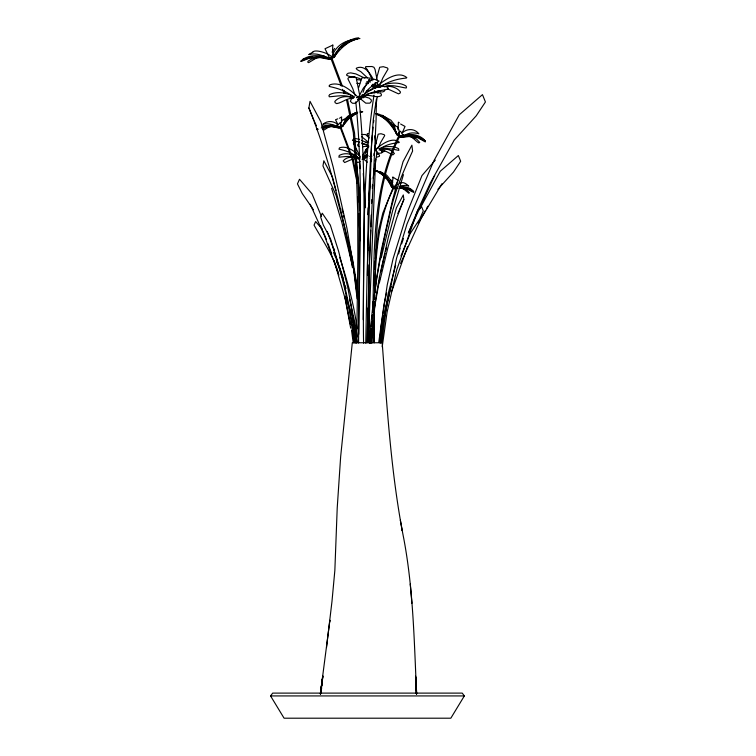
<?xml version="1.0" encoding="UTF-8"?>
<svg xmlns="http://www.w3.org/2000/svg" width="756" height="756" viewBox="0 0 756 756"><rect width="100%" height="100%" fill="white"/><g stroke="black" fill="none" stroke-linecap="round" stroke-linejoin="round"><path stroke-width="1.13" d="M374.428 301.824L374.154 342.855M374.437 299.47C376.157 244.764 374.059 187.091 399.433 136.902M372.85 321.262L372.595 335.362M372.916 312.096L373.095 301.672M373.918 342.44L374.239 301.672M363.258 319.637C364.203 244.746 362.436 169.353 374.003 95.124M358.58 343.026C359.024 262.653 363.891 181.941 355.802 101.805M365.762 343.177L367.142 271.139L371.593 143.725L373.294 119.59L376.394 99.13L376.101 119.353L369.495 260.329M369.022 264.855L368.966 342.714M372.179 342.855L372.727 314.732M372.774 312.398L372.821 310.055C374.541 251.474 371.782 189.643 398.818 135.815L399.867 135.815M366.906 342.714L370.015 247.571M368.55 335.702L375.619 159.034L375.278 161.198M384.795 150.501L383.85 151.701L381.723 152.117M369.315 250.86L369.41 247.325M370.809 226.762L371.187 214.997M371.565 203.241L371.678 199.707M374.522 293.422C375.845 257.503 376.979 220.279 393.933 187.658L393.111 187.658L382.838 213.088L378.529 230.608L375.363 258.656M370.062 246.418L370.676 230.23M373.71 285.173L373.842 281.629M367.775 214.685L368.106 207.805M372.368 186.77L372.538 184.417M369.589 343.309C371.952 300.718 379.314 258.543 389.227 217.104C393.611 193.829 402.91 172.453 412.596 151.058L411.897 145.18L403.042 161.718L392.704 199.423L381.204 250.623L376.507 278.643L374.9 292.685M370.818 342.421L372.859 321.366M374.607 268.928L375.193 260.943M370.005 342.969L371.035 328.945M371.205 326.611L371.555 321.933M371.064 343.413L373.039 322.349M372.349 135.154C368.257 181.724 367.945 228.539 367.51 275.26M372.547 132.876L373.039 127.197M372.339 188.528L372.642 185.107M378.737 342.459L384.067 304.044L386.59 292.685M379.588 342.799L381.213 325.543L387.223 285.031L393.063 258.807L407.862 210.877L421.961 175.6L435.305 160.111M368.597 199.792L370.657 178.142M380.712 343.167L382.593 325.893L388.178 293.659L395.653 265.261M326.507 647.58L331.978 601.426L334.851 570.449L337.214 508.032L340.663 456.577L352.296 342.761L382.196 342.761C387.129 408.344 391.06 474.314 403.836 538.962C413.438 590.067 414.165 642.279 416.641 694.055M371.952 318.427L372.358 314.912M372.755 311.406L373.162 307.89M373.426 305.556L373.965 300.869M374.229 298.535L374.636 295.02M373.842 315.356L375.704 299.055L379.37 277.206L388.338 237.271L396.399 207.862L403.307 194.963L403.855 199.546L396.73 217.945L388.234 246.305L379.361 282.905M374.362 308.505L379.909 277.48M380.665 342.033L382.886 324.768L388.981 294.774M381.714 342.685L385.711 311.604L396.531 258.354L407.03 223.918L433.746 161.037L459.261 114.789L482.46 94.642L485.437 101.975L476.214 115.838L454.205 140.153L430.296 182.99L417.794 210.121L408.353 232.999L434.719 175.392M329.625 622.226L329.899 620.27L320.468 693.139M320.44 693.29L322.614 677.338M320.402 693.932L322.821 676.422M374.315 92.846L374.636 90.569M373.823 155.377L374.144 153.109M320.393 694.14L322.491 679.115M320.553 693.148L322.973 675.94M381.865 340.134L382.186 337.828M382.215 346.862L387.1 312.105L396.758 269.75L417.794 210.121M373.502 122.642L373.833 120.365M375.798 106.681L377.272 96.428M377.764 93.007L378.094 90.72M373.228 178.274L376.998 152.088M320.535 693.999L320.875 691.674M321.205 689.34L322.387 681.194M373.833 170.771L374.144 168.654M321.319 690.048L321.669 687.78M352.466 267.681C342.789 213.334 329.55 159.242 308.883 107.966L310.017 101.361L320.913 121.829L333.169 167.01L346.938 228.208L352.646 261.538L357.153 298.8M382.829 322.198L383.226 319.911M383.623 317.633L384.02 315.346M384.417 313.06L384.813 310.773M380.967 271.744L381.383 269.448M398.119 129.824L398.393 122.16L399.215 122.68M375.656 82.64L374.976 85.919L379.049 87.006L382.848 77.915L388.074 69.013L387.412 67.945L383.301 66.689L379.692 67.256L376.535 78.426M381.6 268.304L385.087 253.355M381.194 257.938L392.562 211.009L403.458 174.645M398.639 253.903L400.132 248.223M385.097 309.667L391.221 286.411M385.626 251.058L386.543 247.647M358.684 87.535L361.812 78.104L363.787 77.481L369.873 78.123L370.081 79.191L368.181 81.242L364.524 87.961L363.088 92.251M362.36 94.387L361.283 97.6L357.238 97.269M363.834 157.853L366.358 150.331M401.616 243.867L403.477 238.423M335.475 54.385L334.625 56.804L331.931 58.146M378.586 86.883L378.643 86.751C387.025 83.132 397.429 81.147 405.792 85.825L406.567 86.997L406.17 88.027C398.998 86.997 391.617 84.162 384.407 86.656M391.891 291.013L407.512 246.721M333.349 57.664L336.467 52.882M342.307 126.035L342.043 126.696L347.174 119.609L354.101 114.383L357.021 113.183M403.855 199.546L397.836 213.475M400.954 256L410.139 233.689L419.684 219.155L423.284 210.896L421.565 206.605L418.588 210.055M378.113 148.573L380.655 142.487L384.728 135.551L384.209 134.71L381.005 133.727L378.189 134.181L374.513 148.734L376.394 149.234M419.448 209.459L440.257 171.253L458.353 155.538L460.669 161.264L453.477 172.075L437.866 189.312M402.485 132.328L405.027 126.45L400.623 124.012M400.548 263.457L421.111 218.522L441.929 183.746M317.274 128.775L316.84 129.645L318.257 129.2M366.84 149.452L368.739 145.955M362.767 155.415L365.479 150.444L368.437 147.014M418.229 223.436L425.571 210.272M426.705 208.25L427.83 206.227M464.345 695.926L450.831 718.2L284.086 718.2L270.563 695.926L272.67 693.11L462.247 693.11L464.345 695.926L270.563 695.926M384.785 90.295L384.095 91.4L382.63 91.911L380.485 91.835L378.558 90.588M374.957 87.979L376.091 86.165M353.893 142.298L353.354 143.139C368.73 173.247 354.951 147.146 339.227 155.452L338.877 157.201C345.766 156.568 352.995 155.33 359.44 158.911M332.045 52.126L334.643 48.431M342.94 125.127L347.552 118.635L354.573 113.409L357.635 112.19M335.324 54.942L337.299 52.221M363.627 95.341C367.095 88.906 373.417 84.984 379.106 81.053L374.551 79.267L372.046 79.541L369.079 81.525L363.39 88.102L358.533 97.042L361.311 98.072L359.015 99.527L364.675 96.031C370.213 93.857 376.006 98.601 381.213 95.728L381.402 94.198L380.221 93.054L376.214 92.468L368.304 93.81L363.466 96.759M367.492 153.553L364.052 158.297L363.277 158.004L367.51 154.356M343.517 123.568L344.849 121.744M334.02 124.957L333.339 125.779L335.617 126.129L338.518 124.523L339.652 122.907L342.317 126.517L339.283 127.736L336.307 125.212M372.755 87.857L371.054 89.851L366.981 90.805M370.534 162.171L371.565 160.971M343.81 120.1L348.535 115.668L356.69 112.502C350.113 114.251 345.757 120.242 342.78 126.006L341.353 126.479L342.392 126.044M339.85 127.084L338.99 127.802L330.476 126.129L322.415 127.055M358.646 143.838L357.673 144.613L357.777 145.776L358.892 146.428M358.202 99.074L359.516 98.063L365.781 103.166L369.882 103.147L371.205 101.616L371.376 100.038L369.259 98.138L365.006 96.872L363.192 97.789M403.288 135.012L400.652 137.034L397.354 135.163L399.48 131.638L400.671 131.289L401.89 133.67L405.027 136.052L407.531 135.749L406.785 134.492M341.712 47.241L347.921 42.553M340.417 47.335L342.213 45.993M344.018 44.651C348.091 41.278 353.052 38.065 358.476 37.885L358.316 38.49L348.809 41.882M339.538 118.238L341.636 116.887L341.419 120.743M367.236 148.441L365.488 149.697L366.603 152.136M346.853 119.004L353.893 114.043L356.955 112.965M353.543 97.618L351.256 99.206L350.33 101.332L352.39 103.222L354.498 103.345L356.435 102.258L357.815 100.964L358.996 97.656L360.026 99.31L358.335 99.31M356.237 113.617L348.629 118.9L342.723 126.214L341.514 126.309M402.39 132.744C407.418 128.199 414.694 128.539 418.862 133.755C414.477 132.432 409.402 132.508 405.367 134.965M397.202 184.379L393.044 187.167L394.915 188.584L396.843 187.658M368.134 155.774L363.305 158.968L363.277 158.004M303.496 59.1L301.049 61.444L310.168 57.9L319.032 56.889M362.067 159.346L366.66 156.501M362.946 158.798L366.48 156.624M380.003 87.403C387.658 81.544 397.004 78.907 406.416 78.038L406.775 77.547C397.779 70.157 384.492 80.164 377.178 86.004L378.406 87.337M379.588 149.197C385.21 144.906 392.175 143.309 399.036 142.582L399.31 142.204C392.515 136.534 382.281 143.98 376.696 148.441L376.762 149.026L374.617 148.998M317.227 129.134L317.123 129.248M324.078 130.023L329.796 126.365L334.058 125.572M322.443 129.342L325.137 127.773L331.6 126.611L338.518 127.962L341.003 127.112L336.108 125.666M341.466 46.967L343.451 45.842M360.054 161.482L358.542 162.332L356.898 162.238M363.901 158.713L366.736 157.276M321.243 128L323.965 126.885L331.742 125.997L339.737 127.669L339.019 127.537M333.698 57.437L329.814 58.987M375.628 150.841L376.507 150.529L374.494 150.34L375.382 148.932L377.31 152.381L378.813 153.345L381.629 153.014L382.167 152.145L381.487 150.51L379.701 149.291M306.341 58.089L308.231 57.418M321.999 126.224L331.695 125.137L333.736 125.628M332.016 58.203L328.832 59.28L319.958 57.56L311.67 59.044L308.231 61.056L307.711 62.068L308.656 62.663L317.652 57.239L319.93 56.813M379.55 148.639C385.456 146.135 392.78 145.473 398.554 148.658L398.847 150.378C392.317 149.178 385.484 147.259 379.03 150.075M337.762 118.843L335.532 119.741L337.885 124.456M399.877 183.321C403.326 181.308 406.303 183.888 408.741 186.052L405.887 185.305L400.689 185.796M394.15 188.518L396.834 188.083M360.385 112.077L362.757 111.775L360.527 111.916M351.833 98.365C346.125 98.46 342.118 102.712 336.713 103.61L335.154 102.74L334.795 101.502C339.028 96.201 347.514 95.606 353.553 97.902M355.301 141.977L357.087 141.552M357.541 99.575L361.377 98.705M360.139 112.03L361.51 111.737L360.782 111.198M404.347 134.899L398.781 136.089L401.474 137.365L409.27 136.534L416.395 138.877L419.712 142.393L418.89 142.978L417.501 142.147L411.368 136.704L405.462 134.662M384.35 86.609C389.879 85.522 397.051 87.242 400.482 91.986L400.075 93.149L398.478 93.838L387.393 88.745M379.966 149.631C384.823 148.195 391.268 149.244 394.405 153.468L392.836 154.914L386.571 151.654L381.033 149.99M406.86 134.719C413.475 133.765 421.432 135.494 425.401 141.315L423.237 140.096M396.078 187.431L394.046 187.819L394.783 188.688L396.9 188.395M399.13 186.845C404.356 185.985 410.688 187.337 413.844 191.948C409.506 189.132 404.243 186.959 399.026 188.102M322.207 56.388L324.485 55.963M361.661 134.492L365.545 134.521L369.278 137.979M368.37 133.491L367.312 133.67L367.114 134.426L368.559 136.061M362.596 146.815L365.564 146.343L368.777 146.919M402.636 136.581L400.151 136.93L403.26 136.411M406.964 135.976L409.138 135.674L417.699 137.696L425.344 141.93L424.919 140.71C420.497 136.562 413.749 135.333 407.909 135.768M400.964 137.138L406.246 136.411M399.943 187.649L402.022 187.365M376.753 157.172L379.38 156.388L379.521 155.197L378.605 154.3L376.516 153.997M399.234 188.424L401.256 188.206L406.822 190.039L409.402 192.789L408.76 193.243L402.901 188.348L400.132 187.393M310.584 57.229L312.937 57.04M322.453 126.507L330.712 125.846L332.782 126.261M369.646 156.397L371.763 156.256M356.69 79.56L360.754 80.023M356.917 83.377L359.695 83.462M375.108 87.148L378.586 87.299M365.791 142.147L367.709 142.317M398.214 134.861L396.909 134.71C392.26 125.893 385.588 117.35 375.921 113.835M359.62 142.081L352.438 140.455L353.553 138.868L355.585 138.556L359.591 139.378M365.791 83.264L368.077 83.68M405.055 187.951L409.109 188.726L413.466 191.466C414.619 194.443 402.939 185.239 401.152 187.545M318.815 56.568L330.4 58.921L328.51 58.514M321.205 56.983L323.322 57.428M359.61 159.138L356.463 158.448L350.964 159.771L344.67 162.531L343.177 160.896C346.966 156.18 354.384 156.492 359.572 158.552M410.48 135.825L418.2 137.554M375.987 113.835L384.993 117.652L390.087 122.444M361.859 143.706L368.096 145.417M375.534 87.866L371.801 86.089M374.447 150.104L376.46 150.718L374.957 149.197M352.863 97.968C345.416 94.131 337.129 96.324 329.285 96.777L328.926 95.672L329.739 94.538C337.554 90.89 346.976 92.912 354.337 96.759M390.512 179.985L391.759 180.438L392.799 182.347M361.377 79.456C356.879 76.592 351.2 77.84 346.673 75.307L346.692 74.457L348.11 73.266L350.708 72.869L355.849 73.918L364.874 78.18M361.822 142.912L367.331 144.982M398.951 135.352L396.843 134.407M361.548 140.295L367.416 143.064M395.18 188.858L393.082 187.866M357.484 99.31L358.571 99.839M334.143 125.43C330.722 123.615 326.583 123.493 322.859 124.267C327.036 120.79 332.905 120.573 337.28 124.097M384.379 173.861L379.899 171.603C385.976 174.286 389.227 180.693 391.57 186.552C397.269 190.663 387.611 173.984 385.21 174.381M367.34 162.181L363.154 158.675M361.548 136.571L368.663 142.421M394.537 188.603L391.967 187.148M419.306 137.8L421.272 138.943M375.212 87.743L371.801 85.315M393.725 188.225L391.353 186.571C388.017 179.673 382.621 173.237 375.25 170.516L374.683 170.554C383.235 171.65 389.302 179.503 392.638 186.912L391.258 186.184M354.148 97.59C347.221 91.353 338.31 88.367 329.408 86.515L329.068 85.948L330.07 84.757C340.276 81.27 350.368 90.03 357.342 96.522M359.733 158.902C353.874 153.648 346.569 150.652 338.971 149.197L339.482 147.826C347.051 145.199 354.744 151.436 359.969 156.303M372.235 85.485L375.042 87.573M366.632 81.771L368.352 83.075M371.791 85.702L374.371 87.668L374.485 85.9L372.765 84.455M368.465 80.826L370.185 82.272M370.053 158.259L371.706 159.752M367.473 77.83L360.725 71.593L357.172 69.684L356.218 68.55L356.747 67.974C364.846 64.751 370.345 73.644 373.483 79.805M391.088 123.625C386.987 119.637 382.649 114.326 376.601 113.702L376.743 114.373C386.533 117.747 393.555 126.186 397.656 135.437L397.354 134.455M385.21 176.318L381.846 173.02L375.779 170.402L383.925 175.817M391.041 123.266L386.467 117.936L381.893 115.233L390.843 120.128L395.208 125.572M322.425 229.446L315.649 221.555L314.042 225.137C322.897 240.918 333.349 255.764 338.499 273.464M385.324 177.263L385.919 177.991M313.456 209.781L302.211 193.451L297.448 183.869L299.508 179.276L312.048 193.886L321.366 216.292M333.377 248.025L334.643 249.877M368.663 79.616L369.854 81.393M372.235 84.965L373.426 86.751L376.545 85.948L375.014 82.876M392.629 124.834L393.744 126.838M388.575 180.835L392.203 187.356L391.457 185.636M392.459 125.42L396.702 133.226M355.292 160.754L355.783 161.718M336.76 262.134L339.888 268.134L343.602 279.323M374.711 146.702L375.741 148.762M314.449 121.574L316.424 125.808M392.562 125.042L396.371 133.368M310.149 204.224L324.352 235.239L338.905 275.071M320.487 225.609L326.403 239.416M333.547 252.485L335.806 257.919M308.883 107.966L314.024 120.525M342.383 86.071L331.827 57.976L330.741 57.976L341.306 86.071M344.008 90.389L345.227 93.631M342.534 89.312L344.16 93.631M328.057 243.782L331.676 253.714M355.282 95.785L352.655 88.358L347.855 78.747L348.544 77.67L352.636 76.715L354.564 76.743L356.17 77.67L360.083 97.155L356.454 97.666M327.216 231.449C340.805 267.237 349.688 304.621 353.912 342.657M336.174 259.006L344.197 282.98M344.925 285.154L346.021 288.423M339.69 257.305C347.269 280.627 354.054 304.375 357.153 328.747M372.113 80.816L370.809 76.488L367.35 69.665L365.498 67.577L365.743 66.613L371.952 66.519L373.936 67.265L375.052 69.457L377.14 79.966M373.086 84.067L373.738 86.231L377.858 86.288L377.395 82.196M331.6 188.263L341.835 222.396L352.579 266.282M345.832 296.04L351.275 314.779M334.01 260.338L345.605 300.208L350.444 324.456M336.042 190.389L332.347 176.743L323.842 160.782L322.954 165.933L336.165 195.539L345.01 228.255M351.2 307.909L357.182 341.788M374.57 135.891L376.167 143.801M342.081 208.836L343.12 213.249M345.284 229.408L348.79 244.32M348.8 242.667L352.636 259.724L357.087 285.721M349.584 299.159L355.481 325.411L357.295 336.987M347.665 100.113L354.517 132.697L357.862 177.981L359.1 211.387L358.75 334.237M357.097 178.284L353.203 159.809L340.852 126.942L340.011 126.942L352.372 159.809L357.153 182.905M346.598 100.113L353.335 132.697L356.577 177.981L357.692 211.387L357.853 256.756L356.747 342.307M352.494 320.383L352.948 322.632M353.402 324.891L356.719 343.026M402.041 529.635L402.23 530.617L400.33 520.156M343.593 215.507L344.027 217.822M350.302 251.228L350.775 253.732M351.823 259.336L352.296 261.841M352.693 263.967L357.257 288.301M357.909 291.769L358.92 298.639M344.849 297.032L350.69 328.151M362.738 156.558L362.889 157.503M356.378 163.409L359.232 188.499L360.225 210.688M351.521 330.221L353.222 342.799M354.252 272.273L356.879 293.281M357.919 292.572L358.476 297.136M355.046 342.988L350.576 312.426L343.016 278.766L330.589 239L323.237 224.882L320.657 217.038L322.245 213.211L330.334 225.118L338.641 251.37L347.647 286.921L351.332 306.284L355.953 342.912M359.298 158.391L360.262 168.711M358.902 98.469C367.473 177.858 362.54 257.815 363.485 337.478L363.579 343.167M363.286 173.417L365.469 207.739M410.262 584.057L411.916 603.269M416.074 678.973L416.008 678.085L416.584 693.063M358.731 187.573L359.251 194.642M355.481 154.782L355.821 159.459M356.237 165.309L356.492 168.815M358.741 213.57L360.206 240.682M356.841 175.883L357.191 182.943M357.89 197.08L358.117 201.786M415.866 681.26L415.97 683.585M416.187 688.225L416.452 694.036M415.602 676.214L416.424 693.819M355.414 154.63L355.566 157.909M415.951 680.778L416.055 683.131M416.15 685.494L416.509 693.734M415.847 677.168L416.518 693.195M367.955 342.279L367.633 308.183M388.159 88.187L388.13 89.085C378.699 91.344 368.115 91.523 360.612 99.045L360.555 97.184C367.785 91.476 377.131 84.766 386.817 86.827L388.159 88.187M393.044 177.717L391.891 186.581L394.528 188.131L397.949 180.353L392.78 176.999L393.044 177.717M341.022 122.377L340.238 127.414L343.035 126.025L345.029 120.365L348.28 117.171C354.148 116.103 344.897 119.628 343.044 119.495L341.022 122.377M352.126 39.463L351.994 40.011C342.336 41.334 334.256 48.195 331.572 57.673L334.303 56.776C338.112 49.386 343.696 41.712 352.126 39.463M332.829 45.095L332.545 50.028L333.793 56.832L329.824 58.477L325.004 48.743L332.829 45.095M339.52 47.808L332.668 57.172L334.218 57.04C340.181 48.365 348.563 40.654 359.109 38.348L359.913 38.528C352.173 38.594 345.388 43.196 339.52 47.808M389.132 122.179L391.287 124.721L397.089 126.564L399.092 130.23L399.612 136.552L396.569 134.426L394.717 127.159L391.353 122.944L389.132 122.179M302.986 59.299L300.888 61.17C309.667 56.483 320.015 56.124 329.436 59.081L330.542 58.155C321.716 55.462 311.132 53.941 302.986 59.299M312.795 52.126L308.76 54.555C315.876 52.703 323.105 55.301 329.229 58.977C339.179 57.106 315.611 47.779 312.795 52.126"/></g></svg>
